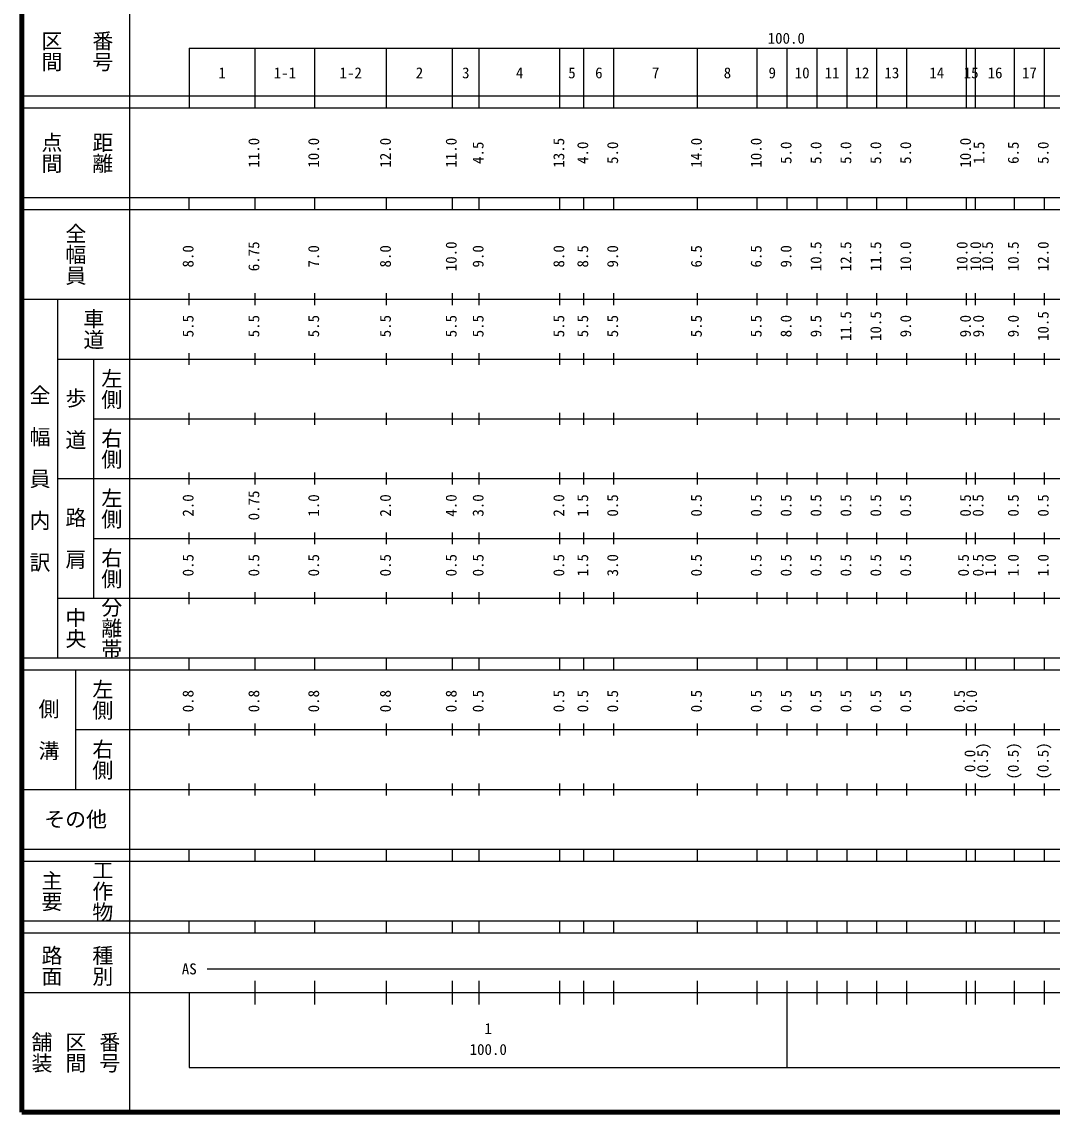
# Model space of a CAD drawing. Units: millimetres on the paper, enlarged 1000 times. Extents: x 40000 to 680000, y 20000 to 380000.
# Drawn here: x 40000 to 212308, y 20000 to 202409 of the extents above; entities that cross this region are included whole.
import ezdxf
from ezdxf.enums import TextEntityAlignment as Align

# ---------------------------------------------------------------- set-up
doc = ezdxf.new("R2010")
doc.units = ezdxf.units.MM
doc.header["$LTSCALE"] = 1000
doc.layers.add('M-TTL', color=2, linetype='Continuous', lineweight=140)
doc.layers.add('M-TTL-BAND', color=7, linetype='Continuous', lineweight=25)
doc.styles.add('@ＭＳ ゴシック', font='')
doc.styles.add('ＭＳ ゴシック', font='')
doc.styles.get('@ＭＳ ゴシック').set_extended_font_data('@MS Gothic')
doc.styles.get('ＭＳ ゴシック').set_extended_font_data('MS Gothic')

msp = doc.modelspace()

# ---------------------------------------------------------------- linework, layer by layer
at = {"layer": 'M-TTL'}
for p, q in [((40000, 380000), (40000, 20000)), ((40000, 20000), (680000, 20000))]:
    msp.add_line(p, q, dxfattribs=at)
at = {"layer": 'M-TTL-BAND'}
for p, q in [((58000, 370000), (58000, 20000)), ((68000, 198000), (579000, 198000)), ((68000, 198000), (68000, 188000)), ((79000, 188000), (79000, 198000)), ((89000, 188000), (89000, 198000)), ((101000, 188000), (101000, 198000)), ((112000, 188000), (112000, 198000)), ((116500, 188000), (116500, 198000)), ((130000, 188000), (130000, 198000)), ((134000, 188000), (134000, 198000)), ((139000, 188000), (139000, 198000)), ((153000, 188000), (153000, 198000)), ((163000, 188000), (163000, 198000)), ((168000, 188000), (168000, 198000)), ((173000, 188000), (173000, 198000)), ((178000, 188000), (178000, 198000)), ((183000, 188000), (183000, 198000)), ((188000, 188000), (188000, 198000)), ((198000, 188000), (198000, 198000)), ((199500, 188000), (199500, 198000)), ((206000, 188000), (206000, 198000)), ((211000, 188000), (211000, 198000)), ((40000, 190000), (579000, 190000)), ((40000, 188000), (579000, 188000)), ((40000, 173000), (579000, 173000)), ((68000, 171000), (68000, 173000)), ((79000, 171000), (79000, 173000)), ((89000, 171000), (89000, 173000)), ((101000, 171000), (101000, 173000)), ((112000, 171000), (112000, 173000)), ((116500, 171000), (116500, 173000)), ((130000, 171000), (130000, 173000)), ((134000, 171000), (134000, 173000)), ((139000, 171000), (139000, 173000)), ((153000, 171000), (153000, 173000)), ((163000, 171000), (163000, 173000)), ((168000, 171000), (168000, 173000)), ((173000, 171000), (173000, 173000)), ((178000, 171000), (178000, 173000)), ((183000, 171000), (183000, 173000)), ((188000, 171000), (188000, 173000)), ((198000, 171000), (198000, 173000)), ((199500, 171000), (199500, 173000)), ((206000, 171000), (206000, 173000)), ((211000, 171000), (211000, 173000)), ((40000, 171000), (579000, 171000)), ((68000, 155000), (68000, 157000)), ((79000, 155000), (79000, 157000)), ((89000, 155000), (89000, 157000)), ((101000, 155000), (101000, 157000)), ((112000, 155000), (112000, 157000)), ((116500, 155000), (116500, 157000)), ((130000, 155000), (130000, 157000)), ((134000, 155000), (134000, 157000)), ((139000, 155000), (139000, 157000)), ((153000, 155000), (153000, 157000)), ((163000, 155000), (163000, 157000)), ((168000, 155000), (168000, 157000)), ((173000, 155000), (173000, 157000)), ((178000, 155000), (178000, 157000)), ((183000, 155000), (183000, 157000)), ((188000, 155000), (188000, 157000)), ((198000, 155000), (198000, 157000)), ((199500, 155000), (199500, 157000)), ((206000, 155000), (206000, 157000)), ((211000, 155000), (211000, 157000)), ((40000, 156000), (579000, 156000)), ((46000, 96000), (46000, 156000)), ((46000, 146000), (579000, 146000)), ((52000, 146000), (52000, 106000)), ((68000, 145000), (68000, 147000)), ((79000, 145000), (79000, 147000)), ((89000, 145000), (89000, 147000)), ((101000, 145000), (101000, 147000)), ((112000, 145000), (112000, 147000)), ((116500, 145000), (116500, 147000)), ((130000, 145000), (130000, 147000)), ((134000, 145000), (134000, 147000)), ((139000, 145000), (139000, 147000)), ((153000, 145000), (153000, 147000)), ((163000, 145000), (163000, 147000)), ((168000, 145000), (168000, 147000)), ((173000, 145000), (173000, 147000)), ((178000, 145000), (178000, 147000)), ((183000, 145000), (183000, 147000)), ((188000, 145000), (188000, 147000)), ((198000, 145000), (198000, 147000)), ((199500, 145000), (199500, 147000)), ((206000, 145000), (206000, 147000)), ((211000, 145000), (211000, 147000)), ((68000, 135000), (68000, 137000)), ((79000, 135000), (79000, 137000)), ((89000, 135000), (89000, 137000)), ((101000, 135000), (101000, 137000)), ((112000, 135000), (112000, 137000)), ((116500, 135000), (116500, 137000)), ((130000, 135000), (130000, 137000)), ((134000, 135000), (134000, 137000)), ((139000, 135000), (139000, 137000)), ((153000, 135000), (153000, 137000)), ((163000, 135000), (163000, 137000)), ((168000, 135000), (168000, 137000)), ((173000, 135000), (173000, 137000)), ((178000, 135000), (178000, 137000)), ((183000, 135000), (183000, 137000)), ((188000, 135000), (188000, 137000)), ((198000, 135000), (198000, 137000)), ((199500, 135000), (199500, 137000)), ((206000, 135000), (206000, 137000)), ((211000, 135000), (211000, 137000)), ((52000, 136000), (579000, 136000)), ((46000, 126000), (579000, 126000)), ((68000, 125000), (68000, 127000)), ((79000, 125000), (79000, 127000)), ((89000, 125000), (89000, 127000)), ((101000, 125000), (101000, 127000)), ((112000, 125000), (112000, 127000)), ((116500, 125000), (116500, 127000)), ((130000, 125000), (130000, 127000)), ((134000, 125000), (134000, 127000)), ((139000, 125000), (139000, 127000)), ((153000, 125000), (153000, 127000)), ((163000, 125000), (163000, 127000)), ((168000, 125000), (168000, 127000)), ((173000, 125000), (173000, 127000)), ((178000, 125000), (178000, 127000)), ((183000, 125000), (183000, 127000)), ((188000, 125000), (188000, 127000)), ((198000, 125000), (198000, 127000)), ((199500, 125000), (199500, 127000)), ((206000, 125000), (206000, 127000)), ((211000, 125000), (211000, 127000)), ((68000, 115000), (68000, 117000)), ((79000, 115000), (79000, 117000)), ((89000, 115000), (89000, 117000)), ((101000, 115000), (101000, 117000)), ((112000, 115000), (112000, 117000)), ((116500, 115000), (116500, 117000)), ((130000, 115000), (130000, 117000)), ((134000, 115000), (134000, 117000)), ((139000, 115000), (139000, 117000)), ((153000, 115000), (153000, 117000)), ((163000, 115000), (163000, 117000)), ((168000, 115000), (168000, 117000)), ((173000, 115000), (173000, 117000)), ((178000, 115000), (178000, 117000)), ((183000, 115000), (183000, 117000)), ((188000, 115000), (188000, 117000)), ((198000, 115000), (198000, 117000)), ((199500, 115000), (199500, 117000)), ((206000, 115000), (206000, 117000)), ((211000, 115000), (211000, 117000)), ((52000, 116000), (579000, 116000)), ((46000, 106000), (579000, 106000)), ((68000, 105000), (68000, 107000)), ((79000, 105000), (79000, 107000)), ((89000, 105000), (89000, 107000)), ((101000, 105000), (101000, 107000)), ((112000, 105000), (112000, 107000)), ((116500, 105000), (116500, 107000)), ((130000, 105000), (130000, 107000)), ((134000, 105000), (134000, 107000)), ((139000, 105000), (139000, 107000)), ((153000, 105000), (153000, 107000)), ((163000, 105000), (163000, 107000)), ((168000, 105000), (168000, 107000)), ((173000, 105000), (173000, 107000)), ((178000, 105000), (178000, 107000)), ((183000, 105000), (183000, 107000)), ((188000, 105000), (188000, 107000)), ((198000, 105000), (198000, 107000)), ((199500, 105000), (199500, 107000)), ((206000, 105000), (206000, 107000)), ((211000, 105000), (211000, 107000)), ((40000, 96000), (579000, 96000)), ((68000, 94000), (68000, 96000)), ((79000, 94000), (79000, 96000)), ((89000, 94000), (89000, 96000)), ((101000, 94000), (101000, 96000)), ((112000, 94000), (112000, 96000)), ((116500, 94000), (116500, 96000)), ((130000, 94000), (130000, 96000)), ((134000, 94000), (134000, 96000)), ((139000, 94000), (139000, 96000)), ((153000, 94000), (153000, 96000)), ((163000, 94000), (163000, 96000)), ((168000, 94000), (168000, 96000)), ((173000, 94000), (173000, 96000)), ((178000, 94000), (178000, 96000)), ((183000, 94000), (183000, 96000)), ((188000, 94000), (188000, 96000)), ((198000, 94000), (198000, 96000)), ((199500, 94000), (199500, 96000)), ((206000, 94000), (206000, 96000)), ((211000, 94000), (211000, 96000)), ((40000, 94000), (579000, 94000)), ((49000, 94000), (49000, 74000)), ((49000, 84000), (579000, 84000)), ((68000, 83000), (68000, 85000)), ((79000, 83000), (79000, 85000)), ((89000, 83000), (89000, 85000)), ((101000, 83000), (101000, 85000)), ((112000, 83000), (112000, 85000)), ((116500, 83000), (116500, 85000)), ((130000, 83000), (130000, 85000)), ((134000, 83000), (134000, 85000)), ((139000, 83000), (139000, 85000)), ((153000, 83000), (153000, 85000)), ((163000, 83000), (163000, 85000)), ((168000, 83000), (168000, 85000)), ((173000, 83000), (173000, 85000)), ((178000, 83000), (178000, 85000)), ((183000, 83000), (183000, 85000)), ((188000, 83000), (188000, 85000)), ((198000, 83000), (198000, 85000)), ((199500, 83000), (199500, 85000)), ((206000, 83000), (206000, 85000)), ((211000, 83000), (211000, 85000)), ((68000, 73000), (68000, 75000)), ((79000, 73000), (79000, 75000)), ((89000, 73000), (89000, 75000)), ((101000, 73000), (101000, 75000)), ((112000, 73000), (112000, 75000)), ((116500, 73000), (116500, 75000)), ((130000, 73000), (130000, 75000)), ((134000, 73000), (134000, 75000)), ((139000, 73000), (139000, 75000)), ((153000, 73000), (153000, 75000)), ((163000, 73000), (163000, 75000)), ((168000, 73000), (168000, 75000)), ((173000, 73000), (173000, 75000)), ((178000, 73000), (178000, 75000)), ((183000, 73000), (183000, 75000)), ((188000, 73000), (188000, 75000)), ((198000, 73000), (198000, 75000)), ((199500, 73000), (199500, 75000)), ((206000, 73000), (206000, 75000)), ((211000, 73000), (211000, 75000)), ((40000, 74000), (579000, 74000)), ((40000, 64000), (579000, 64000)), ((68000, 62000), (68000, 64000)), ((79000, 62000), (79000, 64000)), ((89000, 62000), (89000, 64000)), ((101000, 62000), (101000, 64000)), ((112000, 62000), (112000, 64000)), ((116500, 62000), (116500, 64000)), ((130000, 62000), (130000, 64000)), ((134000, 62000), (134000, 64000)), ((139000, 62000), (139000, 64000)), ((153000, 62000), (153000, 64000)), ((163000, 62000), (163000, 64000)), ((168000, 62000), (168000, 64000)), ((173000, 62000), (173000, 64000)), ((178000, 62000), (178000, 64000)), ((183000, 62000), (183000, 64000)), ((188000, 62000), (188000, 64000)), ((198000, 62000), (198000, 64000)), ((199500, 62000), (199500, 64000)), ((206000, 62000), (206000, 64000)), ((211000, 62000), (211000, 64000)), ((40000, 62000), (579000, 62000)), ((40000, 52000), (579000, 52000)), ((68000, 50000), (68000, 52000)), ((79000, 50000), (79000, 52000)), ((89000, 50000), (89000, 52000)), ((101000, 50000), (101000, 52000)), ((112000, 50000), (112000, 52000)), ((116500, 50000), (116500, 52000)), ((130000, 50000), (130000, 52000)), ((134000, 50000), (134000, 52000)), ((139000, 50000), (139000, 52000)), ((153000, 50000), (153000, 52000)), ((163000, 50000), (163000, 52000)), ((168000, 50000), (168000, 52000)), ((173000, 50000), (173000, 52000)), ((178000, 50000), (178000, 52000)), ((183000, 50000), (183000, 52000)), ((188000, 50000), (188000, 52000)), ((198000, 50000), (198000, 52000)), ((199500, 50000), (199500, 52000)), ((206000, 50000), (206000, 52000)), ((211000, 50000), (211000, 52000)), ((40000, 50000), (579000, 50000)), ((71000, 44000), (552000, 44000)), ((79000, 38000), (79000, 42000)), ((89000, 38000), (89000, 42000)), ((101000, 38000), (101000, 42000)), ((112000, 38000), (112000, 42000)), ((116500, 38000), (116500, 42000)), ((130000, 38000), (130000, 42000)), ((134000, 38000), (134000, 42000)), ((139000, 38000), (139000, 42000)), ((153000, 38000), (153000, 42000)), ((163000, 38000), (163000, 42000)), ((168000, 27500), (168000, 42000)), ((173000, 38000), (173000, 42000)), ((178000, 38000), (178000, 42000)), ((183000, 38000), (183000, 42000)), ((188000, 38000), (188000, 42000)), ((198000, 38000), (198000, 42000)), ((199500, 38000), (199500, 42000)), ((206000, 38000), (206000, 42000)), ((211000, 38000), (211000, 42000)), ((40000, 40000), (579000, 40000)), ((68000, 40000), (68000, 27500)), ((68000, 27500), (579000, 27500))]:
    msp.add_line(p, q, dxfattribs=at)

# ---------------------------------------------------------------- texts
at = {"layer": 'M-TTL-BAND', "style": '@ＭＳ ゴシック'}
for s, p in [('番号', (53500, 197500)), ('区間', (45000, 197500)), ('点間', (45000, 180500)), ('距離', (53500, 180500)), ('全幅員', (49000, 163500)), ('車道', (52000, 151000)), ('左側', (55000, 141000)), ('全\u3000幅\u3000員\u3000内\u3000訳', (43000, 126000)), ('歩\u3000道', (49000, 136000)), ('右側', (55000, 131000)), ('左側', (55000, 121000)), ('路\u3000肩', (49000, 116000)), ('右側', (55000, 111000)), ('分離帯', (55000, 101000)), ('中央', (49000, 101000)), ('左側', (53500, 89000)), ('側\u3000溝', (44500, 84000)), ('右側', (53500, 79000)), ('主要', (45000, 57000)), ('工作物', (53500, 57000)), ('路面', (45000, 44500)), ('種別', (53500, 44500)), ('舗装', (43333, 30000)), ('区間', (49000, 30000)), ('番号', (54667, 30000))]:
    msp.add_text(s, height=2566, rotation=270, dxfattribs=at).set_placement(p, align=Align.MIDDLE_CENTER)
at = {"layer": 'M-TTL-BAND', "style": 'ＭＳ ゴシック'}
for s, p in [('100.0', (167844, 198195)), ('1', (73500, 192405)), ('1-1', (84000, 192405)), ('1-2', (95000, 192405)), ('2', (106500, 192405)), ('3', (114250, 192405)), ('4', (123250, 192405)), ('5', (132000, 192405)), ('6', (136500, 192405)), ('7', (146000, 192405)), ('8', (158000, 192405)), ('9', (165500, 192405)), ('10', (170500, 192405)), ('11', (175500, 192405)), ('12', (180500, 192405)), ('13', (185500, 192405)), ('14', (193000, 192405)), ('15', (198750, 192405)), ('16', (202750, 192405)), ('17', (208500, 192405)), ('AS', (68000, 42500)), ('1', (118000, 32523)), ('100.0', (118000, 29033))]:
    msp.add_text(s, height=1833, dxfattribs=at).set_placement(p, align=Align.BOTTOM_CENTER)
for s, p in [('11.0', (80262, 180500)), ('10.0', (90262, 180500)), ('12.0', (102262, 180500)), ('11.0', (113262, 180500)), ('13.5', (131262, 180500)), ('14.0', (154262, 180500)), ('10.0', (164262, 180500)), ('10.0', (199262, 180500)), ('4.5', (117762, 180500)), ('4.0', (135262, 180500)), ('5.0', (140262, 180500)), ('5.0', (169262, 180500)), ('5.0', (174262, 180500)), ('5.0', (179262, 180500)), ('5.0', (184262, 180500)), ('5.0', (189262, 180500)), ('1.5', (201517, 180500)), ('6.5', (207262, 180500)), ('5.0', (212262, 180500)), ('8.0', (69262, 163174)), ('6.75', (80262, 163174)), ('7.0', (90262, 163174)), ('8.0', (102262, 163174)), ('10.0', (113262, 163174)), ('9.0', (117762, 163174)), ('8.0', (131262, 163174)), ('8.5', (135262, 163174)), ('9.0', (140262, 163174)), ('6.5', (154262, 163174)), ('6.5', (164262, 163174)), ('9.0', (169262, 163174)), ('10.5', (174262, 163174)), ('12.5', (179262, 163174)), ('11.5', (184262, 163174)), ('10.0', (189262, 163174)), ('10.0', (198696, 163174)), ('10.0', (200968, 163174)), ('10.5', (202952, 163174)), ('10.5', (207262, 163174)), ('12.0', (212262, 163174)), ('8.0', (169262, 151500)), ('11.5', (179262, 151500)), ('10.5', (184262, 151500)), ('9.0', (189262, 151500)), ('9.0', (199262, 151500)), ('9.0', (201441, 151500)), ('9.0', (207262, 151500)), ('10.5', (212262, 151500)), ('5.5', (69262, 151500)), ('5.5', (80262, 151500)), ('5.5', (90262, 151500)), ('5.5', (102262, 151500)), ('5.5', (113262, 151500)), ('5.5', (117762, 151500)), ('5.5', (131262, 151500)), ('5.5', (135262, 151500)), ('5.5', (140262, 151500)), ('5.5', (154262, 151500)), ('5.5', (164262, 151500)), ('9.5', (174262, 151500)), ('2.0', (69262, 121500)), ('0.75', (80262, 121500)), ('1.0', (90262, 121500)), ('2.0', (102262, 121500)), ('4.0', (113262, 121500)), ('3.0', (117762, 121500)), ('2.0', (131262, 121500)), ('1.5', (135262, 121500)), ('0.5', (140262, 121500)), ('0.5', (154262, 121500)), ('0.5', (164262, 121500)), ('0.5', (169262, 121500)), ('0.5', (174262, 121500)), ('0.5', (179262, 121500)), ('0.5', (184262, 121500)), ('0.5', (189262, 121500)), ('0.5', (199262, 121500)), ('0.5', (201366, 121500)), ('0.5', (207262, 121500)), ('0.5', (212262, 121500)), ('0.5', (69262, 111500)), ('0.5', (80262, 111500)), ('0.5', (90262, 111500)), ('0.5', (102262, 111500)), ('0.5', (113262, 111500)), ('0.5', (117762, 111500)), ('0.5', (131262, 111500)), ('1.5', (135262, 111500)), ('3.0', (140262, 111500)), ('0.5', (154262, 111500)), ('0.5', (164262, 111500)), ('0.5', (169262, 111500)), ('0.5', (174262, 111500)), ('0.5', (179262, 111500)), ('0.5', (184262, 111500)), ('0.5', (189262, 111500)), ('0.5', (198924, 111500)), ('0.5', (201393, 111500)), ('1.0', (203437, 111500)), ('1.0', (207262, 111500)), ('1.0', (212262, 111500)), ('0.8', (69262, 88764)), ('0.8', (80262, 88764)), ('0.8', (90262, 88764)), ('0.8', (102262, 88764)), ('0.8', (113262, 88764)), ('0.5', (117762, 88764)), ('0.5', (131262, 88764)), ('0.5', (135262, 88764)), ('0.5', (140262, 88764)), ('0.5', (154262, 88764)), ('0.5', (164262, 88764)), ('0.5', (169262, 88764)), ('0.5', (174262, 88764)), ('0.5', (179262, 88764)), ('0.5', (184262, 88764)), ('0.5', (189262, 88764)), ('0.5', (198262, 88764)), ('0.0', (200284, 88764)), ('0.0', (200009, 78764)), ('(0.5)', (202138, 78764)), ('(0.5)', (207262, 78764)), ('(0.5)', (212262, 78764))]:
    msp.add_text(s, height=1833, rotation=90, dxfattribs=at).set_placement(p, align=Align.BOTTOM_CENTER)
msp.add_text('その他', height=2566, dxfattribs=at).set_placement((49000, 69000), align=Align.MIDDLE_CENTER)

doc.saveas('drawing.dxf')
